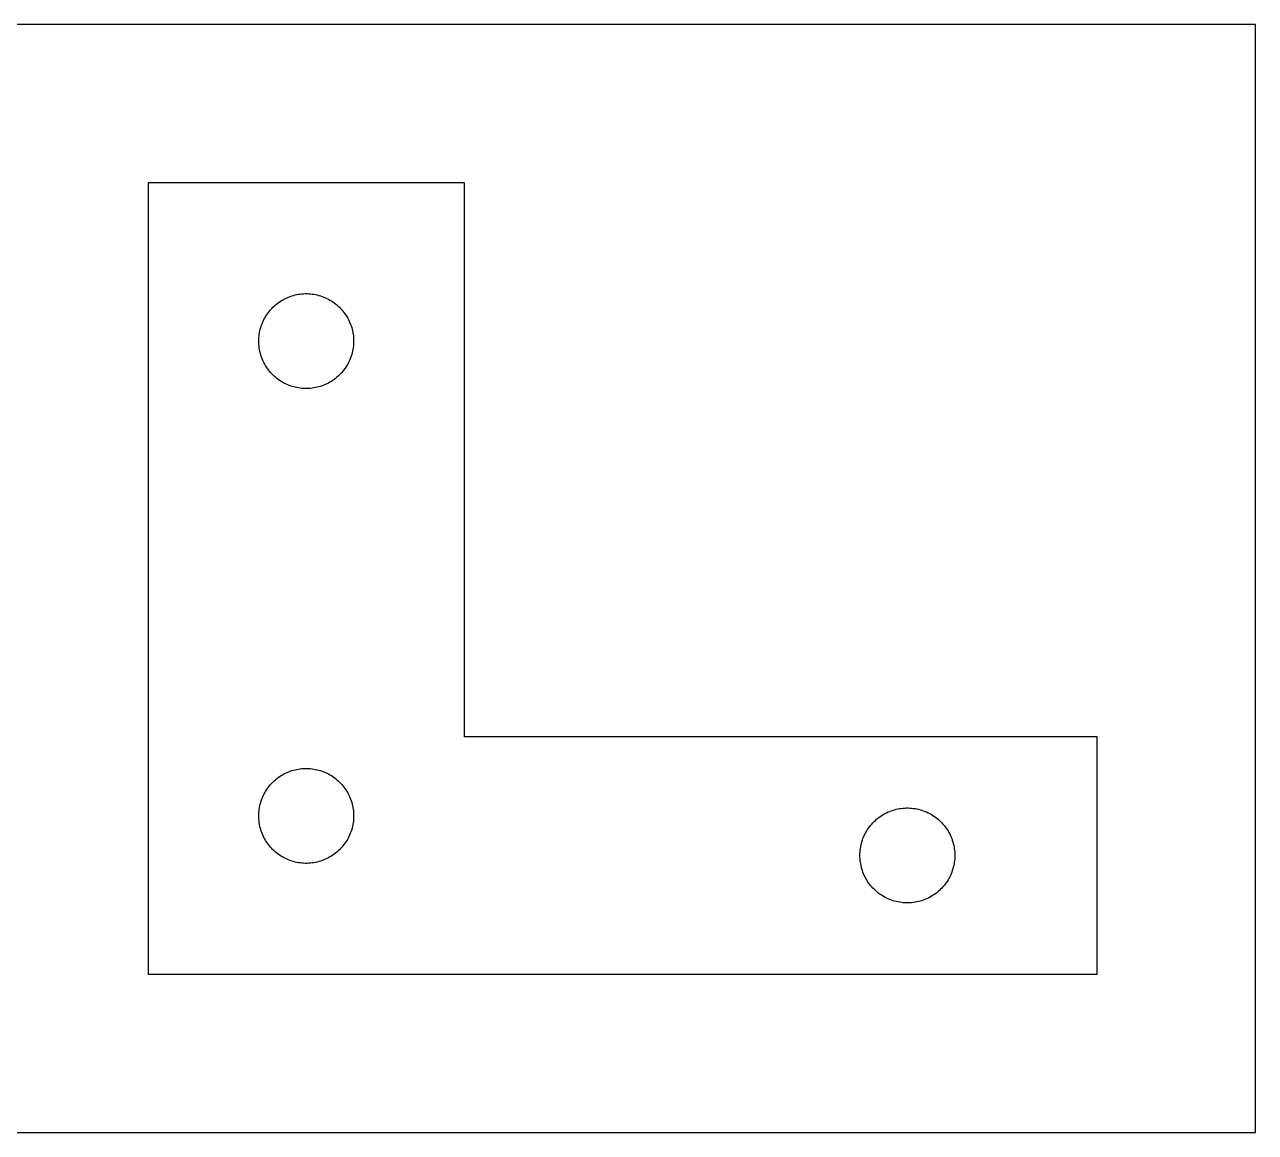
# Model space of a CAD drawing. Header units: millimetres. Extents: x 0 to 220, y 0 to 70.
# Drawn here: x 142.2 to 220, y 0 to 70 of the extents above; entities that cross this region are included whole.
import ezdxf

# ---------------------------------------------------------------- set-up
doc = ezdxf.new("R2010")
doc.units = ezdxf.units.MM
doc.layers.add('CUT', color=7, linetype='Continuous')
doc.layers.add('SHEET', color=30, linetype='Continuous')

msp = doc.modelspace()

# ---------------------------------------------------------------- linework, layer by layer
at = {"layer": 'CUT'}
for p, q in [((170, 60), (150, 60)), ((150, 60), (150, 10)), ((170, 25), (170, 60)), ((159.197, 52.891), (159.302, 52.918)), ((159.302, 52.918), (159.408, 52.941)), ((159.408, 52.941), (159.515, 52.96)), ((159.515, 52.96), (159.622, 52.976)), ((159.622, 52.976), (159.73, 52.988)), ((159.73, 52.988), (159.838, 52.996)), ((159.838, 52.996), (159.946, 53)), ((159.946, 53), (160.054, 53)), ((160.054, 53), (160.162, 52.996)), ((160.162, 52.996), (160.27, 52.988)), ((160.27, 52.988), (160.378, 52.976)), ((160.378, 52.976), (160.485, 52.96)), ((160.485, 52.96), (160.592, 52.941)), ((160.592, 52.941), (160.698, 52.918)), ((160.698, 52.918), (160.803, 52.891)), ((157.822, 52.063), (157.898, 52.14)), ((157.898, 52.14), (157.977, 52.215)), ((157.977, 52.215), (158.058, 52.286)), ((158.058, 52.286), (158.142, 52.355)), ((158.142, 52.355), (158.228, 52.421)), ((158.228, 52.421), (158.316, 52.483)), ((158.316, 52.483), (158.407, 52.542)), ((158.407, 52.542), (158.5, 52.598)), ((158.5, 52.598), (158.595, 52.651)), ((158.595, 52.651), (158.691, 52.7)), ((158.691, 52.7), (158.79, 52.745)), ((158.79, 52.745), (158.89, 52.787)), ((158.89, 52.787), (158.991, 52.825)), ((158.991, 52.825), (159.094, 52.86)), ((159.094, 52.86), (159.197, 52.891)), ((160.803, 52.891), (160.906, 52.86)), ((160.906, 52.86), (161.009, 52.825)), ((161.009, 52.825), (161.11, 52.787)), ((161.11, 52.787), (161.21, 52.745)), ((161.21, 52.745), (161.309, 52.7)), ((161.309, 52.7), (161.405, 52.651)), ((161.405, 52.651), (161.5, 52.598)), ((161.5, 52.598), (161.593, 52.542)), ((161.593, 52.542), (161.684, 52.483)), ((161.684, 52.483), (161.772, 52.421)), ((161.772, 52.421), (161.858, 52.355)), ((161.858, 52.355), (161.942, 52.286)), ((161.942, 52.286), (162.023, 52.215)), ((162.023, 52.215), (162.102, 52.14)), ((162.102, 52.14), (162.178, 52.063)), ((157.277, 51.26), (157.325, 51.357)), ((157.325, 51.357), (157.375, 51.453)), ((157.375, 51.453), (157.429, 51.547)), ((157.429, 51.547), (157.487, 51.638)), ((157.487, 51.638), (157.548, 51.728)), ((157.548, 51.728), (157.612, 51.816)), ((157.612, 51.816), (157.679, 51.901)), ((157.679, 51.901), (157.749, 51.983)), ((157.749, 51.983), (157.822, 52.063)), ((162.178, 52.063), (162.251, 51.983)), ((162.251, 51.983), (162.321, 51.901)), ((162.321, 51.901), (162.388, 51.816)), ((162.388, 51.816), (162.452, 51.728)), ((162.452, 51.728), (162.513, 51.638)), ((162.513, 51.638), (162.571, 51.547)), ((162.571, 51.547), (162.625, 51.453)), ((162.625, 51.453), (162.675, 51.357)), ((162.675, 51.357), (162.723, 51.26)), ((157.049, 50.539), (157.07, 50.645)), ((157.07, 50.645), (157.095, 50.75)), ((157.095, 50.75), (157.124, 50.855)), ((157.124, 50.855), (157.157, 50.958)), ((157.157, 50.958), (157.193, 51.06)), ((157.193, 51.06), (157.234, 51.161)), ((157.234, 51.161), (157.277, 51.26)), ((162.723, 51.26), (162.766, 51.161)), ((162.766, 51.161), (162.807, 51.06)), ((162.807, 51.06), (162.843, 50.958)), ((162.843, 50.958), (162.876, 50.855)), ((162.876, 50.855), (162.905, 50.75)), ((162.905, 50.75), (162.93, 50.645)), ((162.93, 50.645), (162.951, 50.539)), ((157, 50), (157.002, 50.108)), ((157.002, 49.892), (157, 50)), ((157.002, 50.108), (157.008, 50.216)), ((157.008, 49.784), (157.002, 49.892)), ((157.008, 50.216), (157.018, 50.324)), ((157.018, 50.324), (157.031, 50.432)), ((157.031, 50.432), (157.049, 50.539)), ((162.951, 50.539), (162.969, 50.432)), ((162.969, 50.432), (162.982, 50.324)), ((162.982, 50.324), (162.992, 50.216)), ((162.992, 50.216), (162.998, 50.108)), ((162.998, 49.892), (162.992, 49.784)), ((162.998, 50.108), (163, 50)), ((163, 50), (162.998, 49.892)), ((157.018, 49.676), (157.008, 49.784)), ((157.031, 49.568), (157.018, 49.676)), ((157.049, 49.461), (157.031, 49.568)), ((157.07, 49.355), (157.049, 49.461)), ((157.095, 49.25), (157.07, 49.355)), ((157.124, 49.145), (157.095, 49.25)), ((157.157, 49.042), (157.124, 49.145)), ((157.193, 48.94), (157.157, 49.042)), ((162.843, 49.042), (162.807, 48.94)), ((162.876, 49.145), (162.843, 49.042)), ((162.905, 49.25), (162.876, 49.145)), ((162.93, 49.355), (162.905, 49.25)), ((162.951, 49.461), (162.93, 49.355)), ((162.969, 49.568), (162.951, 49.461)), ((162.982, 49.676), (162.969, 49.568)), ((162.992, 49.784), (162.982, 49.676)), ((157.234, 48.839), (157.193, 48.94)), ((157.277, 48.74), (157.234, 48.839)), ((157.325, 48.643), (157.277, 48.74)), ((157.375, 48.547), (157.325, 48.643)), ((157.429, 48.453), (157.375, 48.547)), ((157.487, 48.362), (157.429, 48.453)), ((157.548, 48.272), (157.487, 48.362)), ((157.612, 48.184), (157.548, 48.272)), ((162.452, 48.272), (162.388, 48.184)), ((162.513, 48.362), (162.452, 48.272)), ((162.571, 48.453), (162.513, 48.362)), ((162.625, 48.547), (162.571, 48.453)), ((162.675, 48.643), (162.625, 48.547)), ((162.723, 48.74), (162.675, 48.643)), ((162.766, 48.839), (162.723, 48.74)), ((162.807, 48.94), (162.766, 48.839)), ((157.679, 48.099), (157.612, 48.184)), ((157.749, 48.017), (157.679, 48.099)), ((157.822, 47.937), (157.749, 48.017)), ((157.898, 47.86), (157.822, 47.937)), ((157.977, 47.785), (157.898, 47.86)), ((158.058, 47.714), (157.977, 47.785)), ((158.142, 47.645), (158.058, 47.714)), ((158.228, 47.579), (158.142, 47.645)), ((158.316, 47.517), (158.228, 47.579)), ((158.407, 47.458), (158.316, 47.517)), ((161.684, 47.517), (161.593, 47.458)), ((161.772, 47.579), (161.684, 47.517)), ((161.858, 47.645), (161.772, 47.579)), ((161.942, 47.714), (161.858, 47.645)), ((162.023, 47.785), (161.942, 47.714)), ((162.102, 47.86), (162.023, 47.785)), ((162.178, 47.937), (162.102, 47.86)), ((162.251, 48.017), (162.178, 47.937)), ((162.321, 48.099), (162.251, 48.017)), ((162.388, 48.184), (162.321, 48.099)), ((158.5, 47.402), (158.407, 47.458)), ((158.595, 47.349), (158.5, 47.402)), ((158.691, 47.3), (158.595, 47.349)), ((158.79, 47.255), (158.691, 47.3)), ((158.89, 47.213), (158.79, 47.255)), ((158.991, 47.175), (158.89, 47.213)), ((159.094, 47.14), (158.991, 47.175)), ((159.197, 47.109), (159.094, 47.14)), ((159.302, 47.082), (159.197, 47.109)), ((159.408, 47.059), (159.302, 47.082)), ((159.515, 47.04), (159.408, 47.059)), ((159.622, 47.024), (159.515, 47.04)), ((159.73, 47.012), (159.622, 47.024)), ((159.838, 47.004), (159.73, 47.012)), ((159.946, 47), (159.838, 47.004)), ((160.054, 47), (159.946, 47)), ((160.162, 47.004), (160.054, 47)), ((160.27, 47.012), (160.162, 47.004)), ((160.378, 47.024), (160.27, 47.012)), ((160.485, 47.04), (160.378, 47.024)), ((160.592, 47.059), (160.485, 47.04)), ((160.698, 47.082), (160.592, 47.059)), ((160.803, 47.109), (160.698, 47.082)), ((160.906, 47.14), (160.803, 47.109)), ((161.009, 47.175), (160.906, 47.14)), ((161.11, 47.213), (161.009, 47.175)), ((161.21, 47.255), (161.11, 47.213)), ((161.309, 47.3), (161.21, 47.255)), ((161.405, 47.349), (161.309, 47.3)), ((161.5, 47.402), (161.405, 47.349)), ((161.593, 47.458), (161.5, 47.402)), ((210, 25), (170, 25)), ((210, 10), (210, 25)), ((158.407, 22.542), (158.5, 22.598)), ((158.5, 22.598), (158.595, 22.651)), ((158.595, 22.651), (158.691, 22.7)), ((158.691, 22.7), (158.79, 22.745)), ((158.79, 22.745), (158.89, 22.787)), ((158.89, 22.787), (158.991, 22.825)), ((158.991, 22.825), (159.094, 22.86)), ((159.094, 22.86), (159.197, 22.891)), ((159.197, 22.891), (159.302, 22.918)), ((159.302, 22.918), (159.408, 22.941)), ((159.408, 22.941), (159.515, 22.96)), ((159.515, 22.96), (159.622, 22.976)), ((159.622, 22.976), (159.73, 22.988)), ((159.73, 22.988), (159.838, 22.996)), ((159.838, 22.996), (159.946, 23)), ((159.946, 23), (160.054, 23)), ((160.054, 23), (160.162, 22.996)), ((160.162, 22.996), (160.27, 22.988)), ((160.27, 22.988), (160.378, 22.976)), ((160.378, 22.976), (160.485, 22.96)), ((160.485, 22.96), (160.592, 22.941)), ((160.592, 22.941), (160.698, 22.918)), ((160.698, 22.918), (160.803, 22.891)), ((160.803, 22.891), (160.906, 22.86)), ((160.906, 22.86), (161.009, 22.825)), ((161.009, 22.825), (161.11, 22.787)), ((161.11, 22.787), (161.21, 22.745)), ((161.21, 22.745), (161.309, 22.7)), ((161.309, 22.7), (161.405, 22.651)), ((161.405, 22.651), (161.5, 22.598)), ((161.5, 22.598), (161.593, 22.542)), ((157.548, 21.728), (157.612, 21.816)), ((157.612, 21.816), (157.679, 21.901)), ((157.679, 21.901), (157.749, 21.983)), ((157.749, 21.983), (157.822, 22.063)), ((157.822, 22.063), (157.898, 22.14)), ((157.898, 22.14), (157.977, 22.215)), ((157.977, 22.215), (158.058, 22.286)), ((158.058, 22.286), (158.142, 22.355)), ((158.142, 22.355), (158.228, 22.421)), ((158.228, 22.421), (158.316, 22.483)), ((158.316, 22.483), (158.407, 22.542)), ((161.593, 22.542), (161.684, 22.483)), ((161.684, 22.483), (161.772, 22.421)), ((161.772, 22.421), (161.858, 22.355)), ((161.858, 22.355), (161.942, 22.286)), ((161.942, 22.286), (162.023, 22.215)), ((162.023, 22.215), (162.102, 22.14)), ((162.102, 22.14), (162.178, 22.063)), ((162.178, 22.063), (162.251, 21.983)), ((162.251, 21.983), (162.321, 21.901)), ((162.321, 21.901), (162.388, 21.816)), ((162.388, 21.816), (162.452, 21.728)), ((157.157, 20.958), (157.193, 21.06)), ((157.193, 21.06), (157.234, 21.161)), ((157.234, 21.161), (157.277, 21.26)), ((157.277, 21.26), (157.325, 21.357)), ((157.325, 21.357), (157.375, 21.453)), ((157.375, 21.453), (157.429, 21.547)), ((157.429, 21.547), (157.487, 21.638)), ((157.487, 21.638), (157.548, 21.728)), ((162.452, 21.728), (162.513, 21.638)), ((162.513, 21.638), (162.571, 21.547)), ((162.571, 21.547), (162.625, 21.453)), ((162.625, 21.453), (162.675, 21.357)), ((162.675, 21.357), (162.723, 21.26)), ((162.723, 21.26), (162.766, 21.161)), ((162.766, 21.161), (162.807, 21.06)), ((162.807, 21.06), (162.843, 20.958)), ((157.008, 20.216), (157.018, 20.324)), ((157.018, 20.324), (157.031, 20.432)), ((157.031, 20.432), (157.049, 20.539)), ((157.049, 20.539), (157.07, 20.645)), ((157.07, 20.645), (157.095, 20.75)), ((157.095, 20.75), (157.124, 20.855)), ((157.124, 20.855), (157.157, 20.958)), ((162.843, 20.958), (162.876, 20.855)), ((162.876, 20.855), (162.905, 20.75)), ((162.905, 20.75), (162.93, 20.645)), ((162.93, 20.645), (162.951, 20.539)), ((162.951, 20.539), (162.969, 20.432)), ((162.969, 20.432), (162.982, 20.324)), ((162.982, 20.324), (162.992, 20.216)), ((196.691, 20.2), (196.79, 20.245)), ((196.79, 20.245), (196.89, 20.287)), ((196.89, 20.287), (196.991, 20.325)), ((196.991, 20.325), (197.094, 20.36)), ((197.094, 20.36), (197.197, 20.391)), ((197.197, 20.391), (197.302, 20.418)), ((197.302, 20.418), (197.408, 20.441)), ((197.408, 20.441), (197.515, 20.46)), ((197.515, 20.46), (197.622, 20.476)), ((197.622, 20.476), (197.73, 20.488)), ((197.73, 20.488), (197.838, 20.496)), ((197.838, 20.496), (197.946, 20.5)), ((197.946, 20.5), (198.054, 20.5)), ((198.054, 20.5), (198.162, 20.496)), ((198.162, 20.496), (198.27, 20.488)), ((198.27, 20.488), (198.378, 20.476)), ((198.378, 20.476), (198.485, 20.46)), ((198.485, 20.46), (198.592, 20.441)), ((198.592, 20.441), (198.698, 20.418)), ((198.698, 20.418), (198.803, 20.391)), ((198.803, 20.391), (198.906, 20.36)), ((198.906, 20.36), (199.009, 20.325)), ((199.009, 20.325), (199.11, 20.287)), ((199.11, 20.287), (199.21, 20.245)), ((199.21, 20.245), (199.309, 20.2)), ((157, 20), (157.002, 20.108)), ((157.002, 19.892), (157, 20)), ((157.002, 20.108), (157.008, 20.216)), ((157.008, 19.784), (157.002, 19.892)), ((157.018, 19.676), (157.008, 19.784)), ((157.031, 19.568), (157.018, 19.676)), ((157.049, 19.461), (157.031, 19.568)), ((157.07, 19.355), (157.049, 19.461)), ((162.951, 19.461), (162.93, 19.355)), ((162.969, 19.568), (162.951, 19.461)), ((162.982, 19.676), (162.969, 19.568)), ((162.992, 19.784), (162.982, 19.676)), ((162.992, 20.216), (162.998, 20.108)), ((162.998, 19.892), (162.992, 19.784)), ((162.998, 20.108), (163, 20)), ((163, 20), (162.998, 19.892)), ((195.679, 19.401), (195.749, 19.483)), ((195.749, 19.483), (195.822, 19.563)), ((195.822, 19.563), (195.898, 19.64)), ((195.898, 19.64), (195.977, 19.715)), ((195.977, 19.715), (196.058, 19.786)), ((196.058, 19.786), (196.142, 19.855)), ((196.142, 19.855), (196.228, 19.921)), ((196.228, 19.921), (196.316, 19.983)), ((196.316, 19.983), (196.407, 20.042)), ((196.407, 20.042), (196.5, 20.098)), ((196.5, 20.098), (196.595, 20.151)), ((196.595, 20.151), (196.691, 20.2)), ((199.309, 20.2), (199.405, 20.151)), ((199.405, 20.151), (199.5, 20.098)), ((199.5, 20.098), (199.593, 20.042)), ((199.593, 20.042), (199.684, 19.983)), ((199.684, 19.983), (199.772, 19.921)), ((199.772, 19.921), (199.858, 19.855)), ((199.858, 19.855), (199.942, 19.786)), ((199.942, 19.786), (200.023, 19.715)), ((200.023, 19.715), (200.102, 19.64)), ((200.102, 19.64), (200.178, 19.563)), ((200.178, 19.563), (200.251, 19.483)), ((200.251, 19.483), (200.321, 19.401)), ((157.095, 19.25), (157.07, 19.355)), ((157.124, 19.145), (157.095, 19.25)), ((157.157, 19.042), (157.124, 19.145)), ((157.193, 18.94), (157.157, 19.042)), ((157.234, 18.839), (157.193, 18.94)), ((157.277, 18.74), (157.234, 18.839)), ((157.325, 18.643), (157.277, 18.74)), ((162.723, 18.74), (162.675, 18.643)), ((162.766, 18.839), (162.723, 18.74)), ((162.807, 18.94), (162.766, 18.839)), ((162.843, 19.042), (162.807, 18.94)), ((162.876, 19.145), (162.843, 19.042)), ((162.905, 19.25), (162.876, 19.145)), ((162.93, 19.355), (162.905, 19.25)), ((195.234, 18.661), (195.277, 18.76)), ((195.277, 18.76), (195.325, 18.857)), ((195.325, 18.857), (195.375, 18.953)), ((195.375, 18.953), (195.429, 19.047)), ((195.429, 19.047), (195.487, 19.138)), ((195.487, 19.138), (195.548, 19.228)), ((195.548, 19.228), (195.612, 19.316)), ((195.612, 19.316), (195.679, 19.401)), ((200.321, 19.401), (200.388, 19.316)), ((200.388, 19.316), (200.452, 19.228)), ((200.452, 19.228), (200.513, 19.138)), ((200.513, 19.138), (200.571, 19.047)), ((200.571, 19.047), (200.625, 18.953)), ((200.625, 18.953), (200.675, 18.857)), ((200.675, 18.857), (200.723, 18.76)), ((200.723, 18.76), (200.766, 18.661)), ((157.375, 18.547), (157.325, 18.643)), ((157.429, 18.453), (157.375, 18.547)), ((157.487, 18.362), (157.429, 18.453)), ((157.548, 18.272), (157.487, 18.362)), ((157.612, 18.184), (157.548, 18.272)), ((157.679, 18.099), (157.612, 18.184)), ((157.749, 18.017), (157.679, 18.099)), ((157.822, 17.937), (157.749, 18.017)), ((157.898, 17.86), (157.822, 17.937)), ((162.178, 17.937), (162.102, 17.86)), ((162.251, 18.017), (162.178, 17.937)), ((162.321, 18.099), (162.251, 18.017)), ((162.388, 18.184), (162.321, 18.099)), ((162.452, 18.272), (162.388, 18.184)), ((162.513, 18.362), (162.452, 18.272)), ((162.571, 18.453), (162.513, 18.362)), ((162.625, 18.547), (162.571, 18.453)), ((162.675, 18.643), (162.625, 18.547)), ((195.018, 17.824), (195.031, 17.932)), ((195.031, 17.932), (195.049, 18.039)), ((195.049, 18.039), (195.07, 18.145)), ((195.07, 18.145), (195.095, 18.25)), ((195.095, 18.25), (195.124, 18.355)), ((195.124, 18.355), (195.157, 18.458)), ((195.157, 18.458), (195.193, 18.56)), ((195.193, 18.56), (195.234, 18.661)), ((200.766, 18.661), (200.807, 18.56)), ((200.807, 18.56), (200.843, 18.458)), ((200.843, 18.458), (200.876, 18.355)), ((200.876, 18.355), (200.905, 18.25)), ((200.905, 18.25), (200.93, 18.145)), ((200.93, 18.145), (200.951, 18.039)), ((200.951, 18.039), (200.969, 17.932)), ((200.969, 17.932), (200.982, 17.824)), ((157.977, 17.785), (157.898, 17.86)), ((158.058, 17.714), (157.977, 17.785)), ((158.142, 17.645), (158.058, 17.714)), ((158.228, 17.579), (158.142, 17.645)), ((158.316, 17.517), (158.228, 17.579)), ((158.407, 17.458), (158.316, 17.517)), ((158.5, 17.402), (158.407, 17.458)), ((158.595, 17.349), (158.5, 17.402)), ((158.691, 17.3), (158.595, 17.349)), ((158.79, 17.255), (158.691, 17.3)), ((158.89, 17.213), (158.79, 17.255)), ((158.991, 17.175), (158.89, 17.213)), ((159.094, 17.14), (158.991, 17.175)), ((159.197, 17.109), (159.094, 17.14)), ((160.906, 17.14), (160.803, 17.109)), ((161.009, 17.175), (160.906, 17.14)), ((161.11, 17.213), (161.009, 17.175)), ((161.21, 17.255), (161.11, 17.213)), ((161.309, 17.3), (161.21, 17.255)), ((161.405, 17.349), (161.309, 17.3)), ((161.5, 17.402), (161.405, 17.349)), ((161.593, 17.458), (161.5, 17.402)), ((161.684, 17.517), (161.593, 17.458)), ((161.772, 17.579), (161.684, 17.517)), ((161.858, 17.645), (161.772, 17.579)), ((161.942, 17.714), (161.858, 17.645)), ((162.023, 17.785), (161.942, 17.714)), ((162.102, 17.86), (162.023, 17.785)), ((195, 17.5), (195.002, 17.608)), ((195.002, 17.392), (195, 17.5)), ((195.002, 17.608), (195.008, 17.716)), ((195.008, 17.284), (195.002, 17.392)), ((195.008, 17.716), (195.018, 17.824)), ((195.018, 17.176), (195.008, 17.284)), ((195.031, 17.068), (195.018, 17.176)), ((200.982, 17.176), (200.969, 17.068)), ((200.982, 17.824), (200.992, 17.716)), ((200.992, 17.284), (200.982, 17.176)), ((200.992, 17.716), (200.998, 17.608)), ((200.998, 17.392), (200.992, 17.284)), ((200.998, 17.608), (201, 17.5)), ((201, 17.5), (200.998, 17.392)), ((159.302, 17.082), (159.197, 17.109)), ((159.408, 17.059), (159.302, 17.082)), ((159.515, 17.04), (159.408, 17.059)), ((159.622, 17.024), (159.515, 17.04)), ((159.73, 17.012), (159.622, 17.024)), ((159.838, 17.004), (159.73, 17.012)), ((159.946, 17), (159.838, 17.004)), ((160.054, 17), (159.946, 17)), ((160.162, 17.004), (160.054, 17)), ((160.27, 17.012), (160.162, 17.004)), ((160.378, 17.024), (160.27, 17.012)), ((160.485, 17.04), (160.378, 17.024)), ((160.592, 17.059), (160.485, 17.04)), ((160.698, 17.082), (160.592, 17.059)), ((160.803, 17.109), (160.698, 17.082)), ((195.049, 16.961), (195.031, 17.068)), ((195.07, 16.855), (195.049, 16.961)), ((195.095, 16.75), (195.07, 16.855)), ((195.124, 16.645), (195.095, 16.75)), ((195.157, 16.542), (195.124, 16.645)), ((195.193, 16.44), (195.157, 16.542)), ((195.234, 16.339), (195.193, 16.44)), ((195.277, 16.24), (195.234, 16.339)), ((200.766, 16.339), (200.723, 16.24)), ((200.807, 16.44), (200.766, 16.339)), ((200.843, 16.542), (200.807, 16.44)), ((200.876, 16.645), (200.843, 16.542)), ((200.905, 16.75), (200.876, 16.645)), ((200.93, 16.855), (200.905, 16.75)), ((200.951, 16.961), (200.93, 16.855)), ((200.969, 17.068), (200.951, 16.961)), ((195.325, 16.143), (195.277, 16.24)), ((195.375, 16.047), (195.325, 16.143)), ((195.429, 15.953), (195.375, 16.047)), ((195.487, 15.862), (195.429, 15.953)), ((195.548, 15.772), (195.487, 15.862)), ((195.612, 15.684), (195.548, 15.772)), ((195.679, 15.599), (195.612, 15.684)), ((195.749, 15.517), (195.679, 15.599)), ((200.321, 15.599), (200.251, 15.517)), ((200.388, 15.684), (200.321, 15.599)), ((200.452, 15.772), (200.388, 15.684)), ((200.513, 15.862), (200.452, 15.772)), ((200.571, 15.953), (200.513, 15.862)), ((200.625, 16.047), (200.571, 15.953)), ((200.675, 16.143), (200.625, 16.047)), ((200.723, 16.24), (200.675, 16.143)), ((195.822, 15.437), (195.749, 15.517)), ((195.898, 15.36), (195.822, 15.437)), ((195.977, 15.285), (195.898, 15.36)), ((196.058, 15.214), (195.977, 15.285)), ((196.142, 15.145), (196.058, 15.214)), ((196.228, 15.079), (196.142, 15.145)), ((196.316, 15.017), (196.228, 15.079)), ((196.407, 14.958), (196.316, 15.017)), ((196.5, 14.902), (196.407, 14.958)), ((196.595, 14.849), (196.5, 14.902)), ((196.691, 14.8), (196.595, 14.849)), ((196.79, 14.755), (196.691, 14.8)), ((199.309, 14.8), (199.21, 14.755)), ((199.405, 14.849), (199.309, 14.8)), ((199.5, 14.902), (199.405, 14.849)), ((199.593, 14.958), (199.5, 14.902)), ((199.684, 15.017), (199.593, 14.958)), ((199.772, 15.079), (199.684, 15.017)), ((199.858, 15.145), (199.772, 15.079)), ((199.942, 15.214), (199.858, 15.145)), ((200.023, 15.285), (199.942, 15.214)), ((200.102, 15.36), (200.023, 15.285)), ((200.178, 15.437), (200.102, 15.36)), ((200.251, 15.517), (200.178, 15.437)), ((196.89, 14.713), (196.79, 14.755)), ((196.991, 14.675), (196.89, 14.713)), ((197.094, 14.64), (196.991, 14.675)), ((197.197, 14.609), (197.094, 14.64)), ((197.302, 14.582), (197.197, 14.609)), ((197.408, 14.559), (197.302, 14.582)), ((197.515, 14.54), (197.408, 14.559)), ((197.622, 14.524), (197.515, 14.54)), ((197.73, 14.512), (197.622, 14.524)), ((197.838, 14.504), (197.73, 14.512)), ((197.946, 14.5), (197.838, 14.504)), ((198.054, 14.5), (197.946, 14.5)), ((198.162, 14.504), (198.054, 14.5)), ((198.27, 14.512), (198.162, 14.504)), ((198.378, 14.524), (198.27, 14.512)), ((198.485, 14.54), (198.378, 14.524)), ((198.592, 14.559), (198.485, 14.54)), ((198.698, 14.582), (198.592, 14.559)), ((198.803, 14.609), (198.698, 14.582)), ((198.906, 14.64), (198.803, 14.609)), ((199.009, 14.675), (198.906, 14.64)), ((199.11, 14.713), (199.009, 14.675)), ((199.21, 14.755), (199.11, 14.713)), ((150, 10), (210, 10))]:
    msp.add_line(p, q, dxfattribs=at)
at = {"layer": 'SHEET'}
msp.add_lwpolyline([(0, 0), (220, 0), (220, 70), (0, 70)], close=True, dxfattribs=at)

doc.saveas('drawing.dxf')
